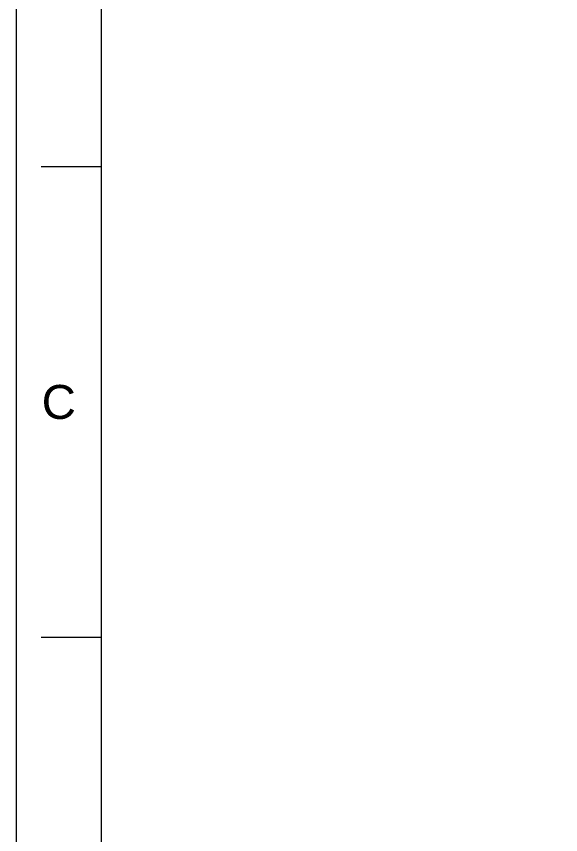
# Model space of a CAD drawing. Header units: millimetres. Extents: x 1334 to 1928, y -1757 to -1337.
# Drawn here: x 1334.4 to 1425.1, y -1619.2 to -1482.9 of the extents above; entities that cross this region are included whole.
import ezdxf

# ---------------------------------------------------------------- set-up
doc = ezdxf.new("R2010")
doc.units = ezdxf.units.MM
doc.header["$LTSCALE"] = 0.1
doc.layers.get('0').update_dxf_attribs({"lineweight": 13})
doc.styles.get("Standard").update_dxf_attribs({"font": 'arial.ttf'})

msp = doc.modelspace()

# ---------------------------------------------------------------- linework, layer by layer
for p, q in [((1348.534, -1351.314), (1348.534, -1743.031)), ((1348.534, -1508.001), (1338.534, -1508.001)), ((1348.534, -1586.344), (1338.534, -1586.344))]:
    msp.add_line(p, q)
msp.add_lwpolyline([(1334.392, -1337.172), (1928.332, -1337.172), (1928.332, -1757.172), (1334.392, -1757.172)], close=True)

# ---------------------------------------------------------------- texts
at = {"insert": (1341.463, -1547.172), "char_height": 5.657, "attachment_point": 5}
msp.add_mtext_dynamic_manual_height_columns('C', width=10, gutter_width=12.5, heights=[0], dxfattribs=at)

doc.saveas('drawing.dxf')
